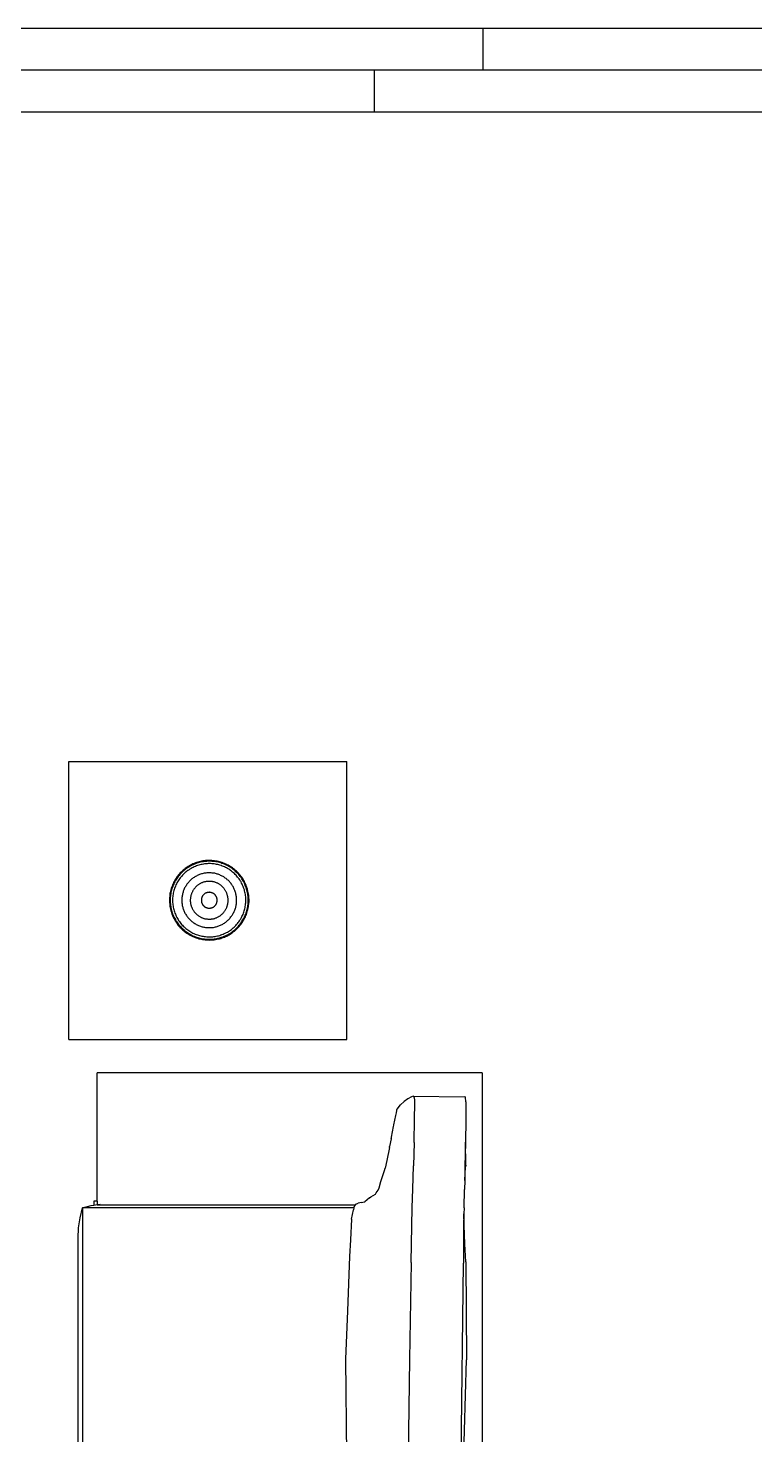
# Model space of a CAD drawing. Header units: metres. Extents: x 244.4 to 340.3, y -4.1 to 64.3.
# Drawn here: x 309.825 to 311.121, y 47.783 to 50.292 of the extents above; entities that cross this region are included whole.
import ezdxf

# ---------------------------------------------------------------- set-up
doc = ezdxf.new("R2010")
doc.units = ezdxf.units.M
doc.layers.add('Edges', color=7, linetype='Continuous')

# ---------------------------------------------------------------- blocks, each defined once
blk = doc.blocks.new('Living Room Set 09 pl')
at = {"layer": 'Edges'}
for p, q in [((102.97, 102.98), (128.97, 102.98)), ((102.97, 76.98), (102.97, 102.98)), ((128.97, 76.98), (128.97, 102.98)), ((102.97, 76.98), (128.97, 76.98)), ((105.63, 61.88), (105.63, 73.88)), ((141.63, 73.88), (105.63, 73.88)), ((141.63, 73.88), (141.63, 25.15)), ((134.34, 71.18), (134, 70.86)), ((134.67, 71.43), (134.34, 71.18)), ((135.01, 71.61), (134.67, 71.43)), ((135.18, 71.67), (135.01, 71.61)), ((135.22, 71.65), (135.18, 71.67)), ((135.18, 71.67), (139.99, 71.62)), ((135.26, 71.6), (135.22, 71.65)), ((135.29, 71.49), (135.26, 71.6)), ((135.32, 71.35), (135.29, 71.49)), ((135.33, 71.19), (135.32, 71.35)), ((135.34, 71.01), (135.33, 71.19)), ((140.02, 71.61), (139.99, 71.62)), ((140.05, 71.55), (140.02, 71.61)), ((140.07, 71.45), (140.05, 71.55)), ((140.09, 71.31), (140.07, 71.45)), ((140.1, 71.14), (140.09, 71.31)), ((140.1, 71.14), (140.1, 70.96)), ((133.35, 68.99), (133.55, 69.88)), ((133.55, 69.88), (133.6, 70.13)), ((133.6, 70.13), (133.64, 70.36)), ((133.64, 70.36), (133.65, 70.44)), ((133.67, 70.47), (133.65, 70.44)), ((133.67, 70.47), (134, 70.86)), ((135.31, 69.54), (135.34, 71.01)), ((140.1, 70.96), (140.08, 69.5)), ((133.15, 67.86), (133.33, 68.86)), ((133.33, 68.86), (133.35, 68.97)), ((133.35, 68.97), (133.35, 68.99)), ((135.26, 67.36), (135.31, 69.54)), ((140.08, 69.5), (140.05, 67.31)), ((140.08, 69.5), (140.06, 67.38)), ((133.12, 67.71), (132.97, 66.97)), ((133.12, 67.73), (133.13, 67.76)), ((133.12, 67.71), (133.12, 67.73)), ((133.12, 67.71), (133.12, 67.71)), ((133.13, 67.77), (133.15, 67.85)), ((133.13, 67.76), (133.13, 67.77)), ((133.15, 67.85), (133.15, 67.86)), ((135.26, 67.36), (135.21, 65.18)), ((140.05, 67.31), (140.01, 65.13)), ((140.08, 65.23), (140.06, 67.38)), ((132.96, 66.89), (132.71, 65.68)), ((132.96, 66.9), (132.97, 66.97)), ((132.96, 66.9), (132.96, 66.89)), ((132.16, 63.7), (132.48, 64.75)), ((132.48, 64.75), (132.55, 64.95)), ((132.71, 65.68), (132.55, 64.95)), ((135.15, 63), (135.21, 65.18)), ((140.01, 65.13), (139.99, 63.8)), ((139.99, 63.8), (140.06, 65.08)), ((140.08, 65.23), (140.06, 65.08)), ((131.98, 63.12), (132.16, 63.7)), ((139.99, 63.8), (139.97, 62.95)), ((105.31, 61.88), (105.31, 61.5)), ((105.63, 61.88), (105.31, 61.88)), ((105.63, 61.88), (105.63, 61.55)), ((131.08, 62.19), (130.65, 61.81)), ((131.08, 62.19), (131.22, 62.26)), ((131.22, 62.26), (131.64, 62.53)), ((131.64, 62.53), (131.71, 62.64)), ((131.71, 62.64), (131.91, 62.91)), ((131.91, 62.91), (131.98, 63.12)), ((135.08, 61.28), (135.15, 63)), ((139.93, 61.24), (139.97, 62.95)), ((104.03, 60.32), (104.25, 61.25)), ((104.25, 61.25), (105.07, 61.47)), ((129.62, 61.25), (104.25, 61.25)), ((104.25, 61.25), (104.25, 25.41)), ((105.07, 61.47), (105.31, 61.5)), ((105.31, 61.5), (105.63, 61.55)), ((105.63, 61.55), (105.9, 61.6)), ((105.63, 61.53), (105.63, 61.55)), ((105.63, 61.53), (129.74, 61.53)), ((129.42, 60.18), (129.58, 61.07)), ((129.62, 61.25), (129.58, 61.07)), ((129.68, 61.43), (129.62, 61.27)), ((129.62, 61.27), (129.62, 61.25)), ((129.74, 61.53), (129.68, 61.43)), ((129.75, 61.54), (129.74, 61.53)), ((129.81, 61.6), (129.75, 61.54)), ((129.81, 61.6), (129.84, 61.61)), ((129.81, 61.6), (129.81, 61.6)), ((129.84, 61.61), (129.91, 61.63)), ((129.91, 61.63), (129.97, 61.65)), ((129.97, 61.65), (130.04, 61.67)), ((130.35, 61.73), (130.04, 61.67)), ((130.04, 61.67), (130.04, 61.67)), ((130.35, 61.73), (130.47, 61.76)), ((130.47, 61.76), (130.62, 61.8)), ((130.62, 61.8), (130.65, 61.81)), ((135.03, 59.56), (135.08, 61.28)), ((139.92, 60.68), (139.89, 59.52)), ((139.93, 61.24), (139.92, 60.68)), ((139.94, 59.63), (139.92, 60.68)), ((103.86, 58.42), (103.9, 59.37)), ((103.9, 59.37), (104.03, 60.32)), ((129.42, 60.18), (129.31, 58.25)), ((135, 57.84), (135.03, 59.56)), ((139.89, 59.52), (139.87, 57.79)), ((140.01, 57.87), (139.94, 59.63)), ((103.86, 28.24), (103.86, 58.42)), ((129.31, 58.25), (129.23, 56.69)), ((129.23, 56.69), (129.03, 51.62)), ((134.98, 56.12), (135, 57.84)), ((139.87, 57.79), (139.86, 56.07)), ((140.09, 56.18), (140.01, 57.87)), ((134.98, 56.12), (134.83, 47.08)), ((139.67, 38), (139.86, 56.07)), ((140.09, 56.18), (140.16, 47.03)), ((129.03, 51.62), (128.83, 47.1)), ((128.83, 47.1), (128.95, 38.06)), ((134.83, 47.08), (134.7, 38.04)), ((139.83, 35.42), (140.16, 47.03))]:
    blk.add_line(p, q, dxfattribs=at)
for points in [[(112.94, 88.05), (113.01, 87.95), (113.08, 87.85), (113.15, 87.75), (113.22, 87.65), (113.3, 87.56), (113.38, 87.47), (113.47, 87.38), (113.56, 87.3), (113.65, 87.22), (113.74, 87.14), (113.83, 87.06), (113.93, 86.99), (114.03, 86.92), (114.13, 86.85), (114.24, 86.79), (114.34, 86.73), (114.45, 86.67), (114.56, 86.62), (114.67, 86.57), (114.79, 86.53), (114.9, 86.49), (115.02, 86.45), (115.13, 86.41), (115.25, 86.38), (115.37, 86.36), (115.49, 86.34), (115.61, 86.32), (115.73, 86.3), (115.85, 86.29), (115.97, 86.29), (116.1, 86.28), (116.22, 86.29), (116.34, 86.29), (116.46, 86.3), (116.58, 86.31), (116.7, 86.33), (116.82, 86.35), (116.94, 86.38), (117.06, 86.41), (117.18, 86.44), (117.29, 86.48), (117.41, 86.52), (117.52, 86.56), (117.63, 86.61), (117.74, 86.66), (117.85, 86.72), (117.96, 86.78), (118.06, 86.84), (118.16, 86.9), (118.26, 86.97), (118.36, 87.04), (118.46, 87.12), (118.55, 87.2), (118.64, 87.28), (118.73, 87.36), (118.81, 87.45), (118.9, 87.54), (118.98, 87.63), (119.05, 87.73), (119.12, 87.83), (119.19, 87.93), (119.26, 88.03), (119.32, 88.13), (119.38, 88.24), (119.44, 88.35), (119.49, 88.46), (119.54, 88.57), (119.58, 88.68), (119.63, 88.8), (119.66, 88.91), (119.7, 89.03), (119.73, 89.15), (119.75, 89.27), (119.78, 89.38), (119.79, 89.51), (119.81, 89.63), (119.82, 89.75), (119.83, 89.87), (119.83, 89.99), (119.83, 90.11), (119.82, 90.23), (119.81, 90.36), (119.8, 90.48), (119.78, 90.6), (119.76, 90.72), (119.73, 90.84), (119.7, 90.95), (119.67, 91.07), (119.63, 91.19), (119.59, 91.3), (119.55, 91.41), (119.5, 91.53), (119.45, 91.64), (119.39, 91.75), (119.34, 91.85), (119.27, 91.96), (119.21, 92.06), (119.14, 92.16), (119.07, 92.26), (118.99, 92.35), (118.91, 92.45), (118.83, 92.54), (118.75, 92.62), (118.66, 92.71), (118.57, 92.79), (118.48, 92.87), (118.38, 92.95), (118.29, 93.02), (118.19, 93.09), (118.08, 93.16), (117.98, 93.22), (117.87, 93.28), (117.76, 93.33), (117.65, 93.39), (117.54, 93.43), (117.43, 93.48), (117.32, 93.52), (117.2, 93.56), (117.08, 93.59), (116.97, 93.62), (116.85, 93.65), (116.73, 93.67), (116.61, 93.69), (116.49, 93.7), (116.36, 93.71), (116.24, 93.72), (116.12, 93.72), (116, 93.72), (115.88, 93.72), (115.76, 93.71), (115.64, 93.69), (115.52, 93.68), (115.4, 93.65), (115.28, 93.63), (115.16, 93.6), (115.04, 93.57), (114.92, 93.53), (114.81, 93.49), (114.7, 93.44), (114.58, 93.4), (114.47, 93.35), (114.37, 93.29), (114.26, 93.23), (114.15, 93.17), (114.05, 93.1), (113.95, 93.03), (113.85, 92.96), (113.76, 92.89), (113.67, 92.81), (113.58, 92.73), (113.49, 92.64), (113.4, 92.56), (113.32, 92.47), (113.24, 92.37), (113.17, 92.28), (113.09, 92.18), (113.02, 92.08), (112.96, 91.98), (112.89, 91.87), (112.83, 91.77), (112.78, 91.66), (112.73, 91.55), (112.68, 91.44), (112.63, 91.33), (112.59, 91.21), (112.55, 91.1), (112.52, 90.98), (112.49, 90.86), (112.46, 90.74), (112.44, 90.62), (112.42, 90.5), (112.41, 90.38), (112.4, 90.26), (112.39, 90.14), (112.39, 90.02), (112.39, 89.89), (112.4, 89.77), (112.41, 89.65), (112.42, 89.53), (112.44, 89.41), (112.46, 89.29), (112.48, 89.17), (112.51, 89.05), (112.55, 88.94), (112.58, 88.82), (112.62, 88.71), (112.67, 88.59), (112.71, 88.48), (112.77, 88.37), (112.82, 88.26), (112.88, 88.15)], [(113, 88.09), (113.07, 87.99), (113.14, 87.89), (113.21, 87.79), (113.28, 87.7), (113.36, 87.61), (113.44, 87.52), (113.52, 87.43), (113.61, 87.35), (113.69, 87.27), (113.78, 87.19), (113.88, 87.12), (113.97, 87.05), (114.07, 86.98), (114.17, 86.91), (114.27, 86.85), (114.38, 86.79), (114.48, 86.74), (114.59, 86.69), (114.7, 86.64), (114.81, 86.59), (114.92, 86.55), (115.04, 86.52), (115.15, 86.48), (115.27, 86.45), (115.38, 86.43), (115.5, 86.41), (115.62, 86.39), (115.74, 86.37), (115.86, 86.36), (115.98, 86.36), (116.1, 86.36), (116.21, 86.36), (116.33, 86.36), (116.45, 86.37), (116.57, 86.39), (116.69, 86.4), (116.81, 86.42), (116.92, 86.45), (117.04, 86.48), (117.15, 86.51), (117.27, 86.55), (117.38, 86.59), (117.49, 86.63), (117.6, 86.68), (117.71, 86.73), (117.82, 86.78), (117.92, 86.84), (118.02, 86.9), (118.12, 86.96), (118.22, 87.03), (118.32, 87.1), (118.41, 87.18), (118.5, 87.25), (118.59, 87.33), (118.68, 87.42), (118.76, 87.5), (118.84, 87.59), (118.92, 87.68), (118.99, 87.77), (119.07, 87.87), (119.13, 87.97), (119.2, 88.07), (119.26, 88.17), (119.32, 88.27), (119.37, 88.38), (119.43, 88.49), (119.47, 88.6), (119.52, 88.71), (119.56, 88.82), (119.6, 88.93), (119.63, 89.05), (119.66, 89.16), (119.68, 89.28), (119.71, 89.4), (119.72, 89.51), (119.74, 89.63), (119.75, 89.75), (119.75, 89.87), (119.76, 89.99), (119.75, 90.11), (119.75, 90.23), (119.74, 90.35), (119.73, 90.47), (119.71, 90.59), (119.69, 90.7), (119.66, 90.82), (119.63, 90.94), (119.6, 91.05), (119.57, 91.16), (119.53, 91.28), (119.48, 91.39), (119.44, 91.5), (119.39, 91.61), (119.33, 91.71), (119.27, 91.82), (119.21, 91.92), (119.15, 92.02), (119.08, 92.12), (119.01, 92.21), (118.94, 92.31), (118.86, 92.4), (118.78, 92.49), (118.7, 92.57), (118.61, 92.66), (118.52, 92.74), (118.43, 92.82), (118.34, 92.89), (118.24, 92.96), (118.15, 93.03), (118.05, 93.09), (117.94, 93.16), (117.84, 93.21), (117.73, 93.27), (117.63, 93.32), (117.52, 93.37), (117.4, 93.41), (117.29, 93.45), (117.18, 93.49), (117.06, 93.52), (116.95, 93.55), (116.83, 93.58), (116.71, 93.6), (116.6, 93.62), (116.48, 93.63), (116.36, 93.64), (116.24, 93.65), (116.12, 93.65), (116, 93.65), (115.88, 93.64), (115.76, 93.63), (115.64, 93.62), (115.53, 93.6), (115.41, 93.58), (115.29, 93.56), (115.18, 93.53), (115.06, 93.5), (114.95, 93.46), (114.84, 93.42), (114.72, 93.38), (114.61, 93.33), (114.51, 93.28), (114.4, 93.23), (114.3, 93.17), (114.19, 93.11), (114.09, 93.04), (113.99, 92.98), (113.9, 92.91), (113.8, 92.83), (113.71, 92.75), (113.62, 92.67), (113.54, 92.59), (113.45, 92.51), (113.37, 92.42), (113.3, 92.33), (113.22, 92.23), (113.15, 92.14), (113.08, 92.04), (113.02, 91.94), (112.96, 91.84), (112.9, 91.73), (112.84, 91.63), (112.79, 91.52), (112.74, 91.41), (112.7, 91.3), (112.66, 91.19), (112.62, 91.07), (112.59, 90.96), (112.56, 90.84), (112.53, 90.73), (112.51, 90.61), (112.49, 90.49), (112.48, 90.37), (112.47, 90.25), (112.46, 90.14), (112.46, 90.02), (112.46, 89.9), (112.47, 89.78), (112.48, 89.66), (112.49, 89.54), (112.51, 89.42), (112.53, 89.3), (112.55, 89.19), (112.58, 89.07), (112.61, 88.96), (112.65, 88.84), (112.69, 88.73), (112.73, 88.62), (112.78, 88.51), (112.83, 88.4), (112.89, 88.3), (112.94, 88.19)], [(113.19, 88.21), (113.25, 88.11), (113.32, 88.02), (113.38, 87.93), (113.45, 87.84), (113.53, 87.75), (113.6, 87.67), (113.68, 87.59), (113.76, 87.51), (113.84, 87.44), (113.93, 87.36), (114.01, 87.29), (114.1, 87.23), (114.2, 87.16), (114.29, 87.1), (114.39, 87.04), (114.48, 86.99), (114.58, 86.94), (114.68, 86.89), (114.79, 86.84), (114.89, 86.8), (115, 86.77), (115.1, 86.73), (115.21, 86.7), (115.32, 86.67), (115.43, 86.65), (115.54, 86.63), (115.65, 86.61), (115.76, 86.6), (115.87, 86.59), (115.98, 86.58), (116.1, 86.58), (116.21, 86.58), (116.32, 86.59), (116.43, 86.59), (116.54, 86.61), (116.65, 86.62), (116.76, 86.64), (116.87, 86.67), (116.98, 86.69), (117.09, 86.72), (117.2, 86.76), (117.3, 86.79), (117.41, 86.84), (117.51, 86.88), (117.61, 86.93), (117.71, 86.98), (117.81, 87.03), (117.91, 87.09), (118, 87.15), (118.09, 87.21), (118.18, 87.28), (118.27, 87.35), (118.36, 87.42), (118.44, 87.5), (118.52, 87.57), (118.6, 87.65), (118.67, 87.74), (118.75, 87.82), (118.82, 87.91), (118.88, 88), (118.95, 88.09), (119.01, 88.19), (119.07, 88.28), (119.12, 88.38), (119.17, 88.48), (119.22, 88.58), (119.27, 88.68), (119.31, 88.79), (119.35, 88.89), (119.38, 89), (119.41, 89.11), (119.44, 89.21), (119.46, 89.32), (119.48, 89.43), (119.5, 89.54), (119.51, 89.66), (119.52, 89.77), (119.53, 89.88), (119.53, 89.99), (119.53, 90.1), (119.53, 90.22), (119.52, 90.33), (119.5, 90.44), (119.49, 90.55), (119.47, 90.66), (119.45, 90.77), (119.42, 90.88), (119.39, 90.99), (119.35, 91.09), (119.32, 91.2), (119.28, 91.3), (119.23, 91.41), (119.18, 91.51), (119.13, 91.61), (119.08, 91.71), (119.02, 91.8), (118.96, 91.9), (118.9, 91.99), (118.83, 92.08), (118.76, 92.17), (118.69, 92.25), (118.62, 92.34), (118.54, 92.42), (118.46, 92.49), (118.37, 92.57), (118.29, 92.64), (118.2, 92.71), (118.11, 92.78), (118.02, 92.84), (117.93, 92.9), (117.83, 92.96), (117.73, 93.02), (117.63, 93.07), (117.53, 93.12), (117.43, 93.16), (117.33, 93.2), (117.22, 93.24), (117.11, 93.28), (117.01, 93.31), (116.9, 93.34), (116.79, 93.36), (116.68, 93.38), (116.57, 93.4), (116.46, 93.41), (116.34, 93.42), (116.23, 93.43), (116.12, 93.43), (116.01, 93.43), (115.9, 93.42), (115.78, 93.41), (115.67, 93.4), (115.56, 93.38), (115.45, 93.36), (115.34, 93.34), (115.23, 93.31), (115.13, 93.28), (115.02, 93.25), (114.91, 93.21), (114.81, 93.17), (114.71, 93.13), (114.6, 93.08), (114.5, 93.03), (114.41, 92.97), (114.31, 92.92), (114.22, 92.86), (114.12, 92.79), (114.03, 92.73), (113.95, 92.66), (113.86, 92.59), (113.78, 92.51), (113.7, 92.43), (113.62, 92.35), (113.54, 92.27), (113.47, 92.18), (113.4, 92.1), (113.33, 92.01), (113.27, 91.92), (113.21, 91.82), (113.15, 91.73), (113.09, 91.63), (113.04, 91.53), (112.99, 91.43), (112.95, 91.32), (112.91, 91.22), (112.87, 91.12), (112.84, 91.01), (112.8, 90.9), (112.78, 90.79), (112.75, 90.68), (112.73, 90.57), (112.71, 90.46), (112.7, 90.35), (112.69, 90.24), (112.69, 90.13), (112.68, 90.02), (112.69, 89.9), (112.69, 89.79), (112.7, 89.68), (112.71, 89.57), (112.73, 89.46), (112.75, 89.35), (112.77, 89.24), (112.8, 89.13), (112.83, 89.02), (112.86, 88.91), (112.9, 88.81), (112.94, 88.7), (112.98, 88.6), (113.03, 88.5), (113.08, 88.4), (113.14, 88.3)], [(113.93, 88.66), (113.97, 88.59), (114.02, 88.52), (114.07, 88.45), (114.12, 88.38), (114.18, 88.32), (114.23, 88.26), (114.29, 88.2), (114.35, 88.14), (114.41, 88.08), (114.48, 88.03), (114.54, 87.98), (114.61, 87.93), (114.68, 87.88), (114.75, 87.83), (114.82, 87.79), (114.89, 87.75), (114.97, 87.71), (115.04, 87.67), (115.12, 87.64), (115.2, 87.61), (115.28, 87.58), (115.36, 87.55), (115.44, 87.53), (115.52, 87.51), (115.6, 87.49), (115.68, 87.48), (115.76, 87.46), (115.85, 87.45), (115.93, 87.45), (116.02, 87.44), (116.1, 87.44), (116.18, 87.44), (116.27, 87.45), (116.35, 87.45), (116.43, 87.46), (116.52, 87.47), (116.6, 87.49), (116.68, 87.51), (116.76, 87.53), (116.84, 87.55), (116.92, 87.57), (117, 87.6), (117.08, 87.63), (117.16, 87.67), (117.23, 87.7), (117.31, 87.74), (117.38, 87.78), (117.45, 87.82), (117.52, 87.87), (117.59, 87.91), (117.66, 87.96), (117.73, 88.02), (117.79, 88.07), (117.85, 88.13), (117.91, 88.18), (117.97, 88.24), (118.03, 88.31), (118.08, 88.37), (118.14, 88.44), (118.19, 88.5), (118.23, 88.57), (118.28, 88.64), (118.32, 88.71), (118.36, 88.79), (118.4, 88.86), (118.44, 88.94), (118.47, 89.01), (118.5, 89.09), (118.53, 89.17), (118.56, 89.25), (118.58, 89.33), (118.6, 89.41), (118.62, 89.49), (118.64, 89.58), (118.65, 89.66), (118.66, 89.74), (118.67, 89.83), (118.67, 89.91), (118.67, 89.99), (118.67, 90.08), (118.67, 90.16), (118.66, 90.25), (118.65, 90.33), (118.64, 90.41), (118.62, 90.49), (118.61, 90.58), (118.59, 90.66), (118.56, 90.74), (118.54, 90.82), (118.51, 90.9), (118.48, 90.98), (118.45, 91.05), (118.41, 91.13), (118.37, 91.2), (118.33, 91.28), (118.29, 91.35), (118.24, 91.42), (118.2, 91.49), (118.15, 91.56), (118.1, 91.62), (118.04, 91.69), (117.99, 91.75), (117.93, 91.81), (117.87, 91.87), (117.8, 91.92), (117.74, 91.98), (117.68, 92.03), (117.61, 92.08), (117.54, 92.13), (117.47, 92.18), (117.4, 92.22), (117.32, 92.26), (117.25, 92.3), (117.17, 92.33), (117.1, 92.37), (117.02, 92.4), (116.94, 92.43), (116.86, 92.45), (116.78, 92.48), (116.7, 92.5), (116.62, 92.52), (116.53, 92.53), (116.45, 92.54), (116.37, 92.55), (116.28, 92.56), (116.2, 92.57), (116.12, 92.57), (116.03, 92.57), (115.95, 92.56), (115.87, 92.56), (115.78, 92.55), (115.7, 92.53), (115.62, 92.52), (115.53, 92.5), (115.45, 92.48), (115.37, 92.46), (115.29, 92.43), (115.21, 92.41), (115.14, 92.38), (115.06, 92.34), (114.98, 92.31), (114.91, 92.27), (114.83, 92.23), (114.76, 92.18), (114.69, 92.14), (114.62, 92.09), (114.55, 92.04), (114.49, 91.99), (114.42, 91.94), (114.36, 91.88), (114.3, 91.82), (114.24, 91.76), (114.19, 91.7), (114.13, 91.64), (114.08, 91.57), (114.03, 91.5), (113.98, 91.43), (113.94, 91.36), (113.89, 91.29), (113.85, 91.22), (113.81, 91.15), (113.78, 91.07), (113.74, 90.99), (113.71, 90.91), (113.68, 90.84), (113.66, 90.76), (113.63, 90.68), (113.61, 90.59), (113.6, 90.51), (113.58, 90.43), (113.57, 90.35), (113.56, 90.26), (113.55, 90.18), (113.55, 90.1), (113.54, 90.01), (113.55, 89.93), (113.55, 89.84), (113.56, 89.76), (113.57, 89.68), (113.58, 89.59), (113.59, 89.51), (113.61, 89.43), (113.63, 89.35), (113.65, 89.27), (113.68, 89.19), (113.71, 89.11), (113.74, 89.03), (113.77, 88.95), (113.81, 88.88), (113.84, 88.8), (113.88, 88.73)], [(114.6, 89.08), (114.64, 89.03), (114.67, 88.98), (114.7, 88.93), (114.74, 88.89), (114.78, 88.84), (114.81, 88.8), (114.85, 88.76), (114.9, 88.72), (114.94, 88.68), (114.98, 88.64), (115.03, 88.61), (115.07, 88.57), (115.12, 88.54), (115.17, 88.51), (115.22, 88.48), (115.27, 88.45), (115.32, 88.42), (115.37, 88.4), (115.43, 88.37), (115.48, 88.35), (115.53, 88.33), (115.59, 88.31), (115.64, 88.3), (115.7, 88.28), (115.76, 88.27), (115.81, 88.26), (115.87, 88.25), (115.93, 88.25), (115.99, 88.24), (116.04, 88.24), (116.1, 88.24), (116.16, 88.24), (116.22, 88.24), (116.28, 88.24), (116.33, 88.25), (116.39, 88.26), (116.45, 88.27), (116.5, 88.28), (116.56, 88.3), (116.62, 88.31), (116.67, 88.33), (116.72, 88.35), (116.78, 88.37), (116.83, 88.39), (116.88, 88.42), (116.94, 88.44), (116.99, 88.47), (117.04, 88.5), (117.08, 88.53), (117.13, 88.56), (117.18, 88.6), (117.22, 88.63), (117.27, 88.67), (117.31, 88.71), (117.35, 88.75), (117.39, 88.79), (117.43, 88.83), (117.47, 88.88), (117.51, 88.92), (117.54, 88.97), (117.57, 89.02), (117.61, 89.07), (117.64, 89.11), (117.66, 89.17), (117.69, 89.22), (117.71, 89.27), (117.74, 89.32), (117.76, 89.38), (117.78, 89.43), (117.8, 89.48), (117.81, 89.54), (117.83, 89.6), (117.84, 89.65), (117.85, 89.71), (117.86, 89.77), (117.87, 89.82), (117.87, 89.88), (117.87, 89.94), (117.87, 90), (117.87, 90.06), (117.87, 90.11), (117.87, 90.17), (117.86, 90.23), (117.85, 90.29), (117.84, 90.34), (117.83, 90.4), (117.82, 90.45), (117.8, 90.51), (117.78, 90.57), (117.76, 90.62), (117.74, 90.67), (117.72, 90.73), (117.7, 90.78), (117.67, 90.83), (117.64, 90.88), (117.61, 90.93), (117.58, 90.98), (117.55, 91.03), (117.51, 91.07), (117.48, 91.12), (117.44, 91.16), (117.4, 91.21), (117.36, 91.25), (117.32, 91.29), (117.28, 91.33), (117.23, 91.37), (117.19, 91.4), (117.14, 91.44), (117.09, 91.47), (117.05, 91.5), (117, 91.53), (116.95, 91.56), (116.9, 91.59), (116.84, 91.61), (116.79, 91.63), (116.74, 91.65), (116.68, 91.67), (116.63, 91.69), (116.57, 91.71), (116.52, 91.72), (116.46, 91.74), (116.4, 91.75), (116.34, 91.75), (116.29, 91.76), (116.23, 91.77), (116.17, 91.77), (116.11, 91.77), (116.06, 91.77), (116, 91.77), (115.94, 91.76), (115.88, 91.76), (115.83, 91.75), (115.77, 91.74), (115.71, 91.73), (115.66, 91.71), (115.6, 91.7), (115.55, 91.68), (115.49, 91.66), (115.44, 91.64), (115.38, 91.62), (115.33, 91.59), (115.28, 91.56), (115.23, 91.54), (115.18, 91.51), (115.13, 91.48), (115.08, 91.44), (115.04, 91.41), (114.99, 91.37), (114.95, 91.34), (114.9, 91.3), (114.86, 91.26), (114.82, 91.22), (114.78, 91.17), (114.75, 91.13), (114.71, 91.08), (114.68, 91.04), (114.64, 90.99), (114.61, 90.94), (114.58, 90.89), (114.55, 90.84), (114.53, 90.79), (114.5, 90.74), (114.48, 90.69), (114.46, 90.63), (114.44, 90.58), (114.42, 90.52), (114.4, 90.47), (114.39, 90.41), (114.38, 90.35), (114.37, 90.3), (114.36, 90.24), (114.35, 90.18), (114.35, 90.13), (114.34, 90.07), (114.34, 90.01), (114.34, 89.95), (114.34, 89.89), (114.35, 89.84), (114.36, 89.78), (114.36, 89.72), (114.37, 89.66), (114.39, 89.61), (114.4, 89.55), (114.42, 89.5), (114.43, 89.44), (114.45, 89.39), (114.47, 89.33), (114.5, 89.28), (114.52, 89.23), (114.55, 89.18), (114.58, 89.13)], [(115.74, 90.65), (115.72, 90.63), (115.7, 90.62), (115.68, 90.61), (115.66, 90.59), (115.64, 90.58), (115.62, 90.56), (115.6, 90.55), (115.59, 90.53), (115.57, 90.51), (115.55, 90.49), (115.54, 90.47), (115.52, 90.46), (115.51, 90.44), (115.49, 90.42), (115.48, 90.4), (115.47, 90.38), (115.46, 90.35), (115.45, 90.33), (115.44, 90.31), (115.43, 90.29), (115.42, 90.27), (115.41, 90.24), (115.4, 90.22), (115.39, 90.2), (115.39, 90.17), (115.38, 90.15), (115.38, 90.13), (115.38, 90.1), (115.37, 90.08), (115.37, 90.05), (115.37, 90.03), (115.37, 90), (115.37, 89.98), (115.37, 89.96), (115.37, 89.93), (115.38, 89.91), (115.38, 89.88), (115.38, 89.86), (115.39, 89.84), (115.39, 89.81), (115.4, 89.79), (115.41, 89.77), (115.42, 89.74), (115.43, 89.72), (115.44, 89.7), (115.45, 89.68), (115.46, 89.65), (115.47, 89.63), (115.48, 89.61), (115.49, 89.59), (115.51, 89.57), (115.52, 89.55), (115.54, 89.53), (115.55, 89.52), (115.57, 89.5), (115.59, 89.48), (115.6, 89.46), (115.62, 89.45), (115.64, 89.43), (115.66, 89.42), (115.68, 89.4), (115.7, 89.39), (115.72, 89.37), (115.74, 89.36), (115.76, 89.35), (115.78, 89.34), (115.81, 89.33), (115.83, 89.32), (115.85, 89.31), (115.87, 89.3), (115.9, 89.29), (115.92, 89.29), (115.94, 89.28), (115.97, 89.28), (115.99, 89.27), (116.01, 89.27), (116.04, 89.27), (116.06, 89.26), (116.09, 89.26), (116.11, 89.26), (116.14, 89.26), (116.16, 89.26), (116.18, 89.27), (116.21, 89.27), (116.23, 89.27), (116.26, 89.28), (116.28, 89.28), (116.3, 89.29), (116.33, 89.29), (116.35, 89.3), (116.37, 89.31), (116.39, 89.32), (116.42, 89.33), (116.44, 89.34), (116.46, 89.35), (116.48, 89.36), (116.5, 89.37), (116.52, 89.39), (116.54, 89.4), (116.56, 89.42), (116.58, 89.43), (116.6, 89.45), (116.62, 89.46), (116.64, 89.48), (116.65, 89.5), (116.67, 89.52), (116.68, 89.53), (116.7, 89.55), (116.71, 89.57), (116.73, 89.59), (116.74, 89.61), (116.75, 89.63), (116.76, 89.65), (116.78, 89.68), (116.79, 89.7), (116.8, 89.72), (116.81, 89.74), (116.81, 89.77), (116.82, 89.79), (116.83, 89.81), (116.83, 89.84), (116.84, 89.86), (116.84, 89.88), (116.85, 89.91), (116.85, 89.93), (116.85, 89.96), (116.85, 89.98), (116.85, 90), (116.85, 90.03), (116.85, 90.05), (116.85, 90.08), (116.85, 90.1), (116.84, 90.13), (116.84, 90.15), (116.83, 90.17), (116.83, 90.2), (116.82, 90.22), (116.81, 90.24), (116.81, 90.27), (116.8, 90.29), (116.79, 90.31), (116.78, 90.33), (116.76, 90.35), (116.75, 90.38), (116.74, 90.4), (116.73, 90.42), (116.71, 90.44), (116.7, 90.46), (116.68, 90.47), (116.67, 90.49), (116.65, 90.51), (116.64, 90.53), (116.62, 90.55), (116.6, 90.56), (116.58, 90.58), (116.56, 90.59), (116.54, 90.61), (116.52, 90.62), (116.5, 90.63), (116.48, 90.65), (116.46, 90.66), (116.44, 90.67), (116.42, 90.68), (116.39, 90.69), (116.37, 90.7), (116.35, 90.71), (116.33, 90.71), (116.3, 90.72), (116.28, 90.73), (116.26, 90.73), (116.23, 90.74), (116.21, 90.74), (116.18, 90.74), (116.16, 90.74), (116.14, 90.75), (116.11, 90.75), (116.09, 90.75), (116.06, 90.74), (116.04, 90.74), (116.01, 90.74), (115.99, 90.74), (115.97, 90.73), (115.94, 90.73), (115.92, 90.72), (115.9, 90.71), (115.87, 90.71), (115.85, 90.7), (115.83, 90.69), (115.81, 90.68), (115.78, 90.67), (115.76, 90.66)]]:
    blk.add_lwpolyline(points, close=True, dxfattribs=at)

msp = doc.modelspace()

# ---------------------------------------------------------------- linework, layer by layer
at = {"layer": 'Edges'}
msp.add_line((312.0335, 50.2173), (309.0886, 50.2173), dxfattribs=at)
msp.add_lwpolyline([(309.0886, 50.2923), (312.0335, 50.2923), (312.0335, 50.1423), (309.0886, 50.1423)], close=True, dxfattribs=at)
for points in [[(310.6357, 50.2923), (310.6357, 50.2173)], [(310.4425, 50.1423), (310.4425, 50.2173)]]:
    msp.add_lwpolyline(points, dxfattribs=at)

# ---------------------------------------------------------------- block references
at = {"xscale": 0.01907539693615318, "yscale": 0.01907539693615318, "zscale": 0.01907539693615318}
msp.add_blockref('Living Room Set 09 pl', (307.933, 47.02), dxfattribs=at)

doc.saveas('drawing.dxf')
